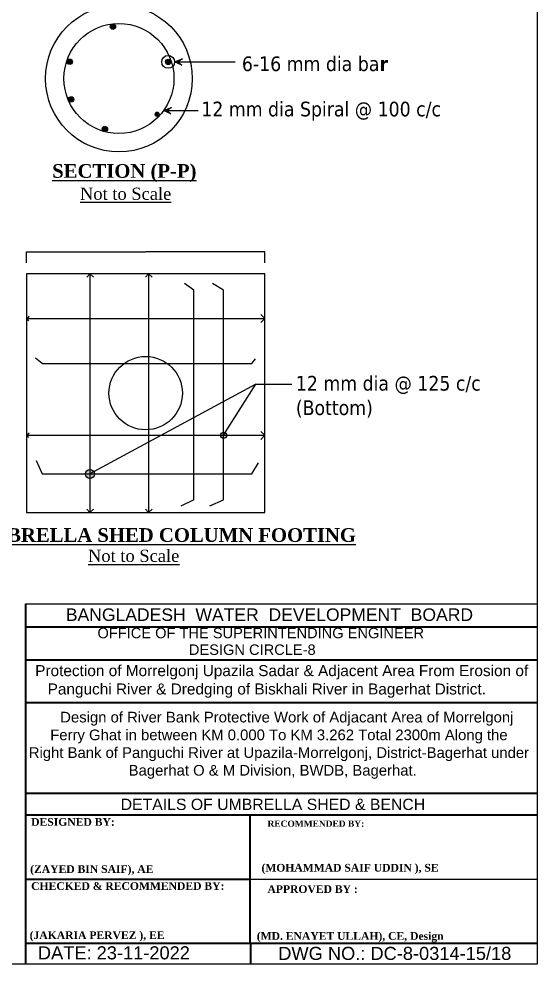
# Model space of a CAD drawing. Header units: inches. Extents: x 89000 to 1304432, y -10828 to 220529.
# Drawn here: x 827067 to 831305, y 74617 to 82345 of the extents above; entities that cross this region are included whole.
import ezdxf
from ezdxf.enums import TextEntityAlignment as Align

# ---------------------------------------------------------------- set-up
doc = ezdxf.new("R2010")
doc.units = ezdxf.units.IN
doc.header["$LTSCALE"] = 7
doc.header["$MEASUREMENT"] = 0
doc.layers.add('LINE', color=7, linetype='Continuous')
doc.layers.add('sheet', color=1, linetype='Continuous', lineweight=15)
doc.styles.add('dim', font='isocp.shx')
doc.styles.add('Kazi_T_H', font='timesbd.ttf')
doc.styles.get("Standard").update_dxf_attribs({"font": 'arial.ttf'})
doc.dimstyles.new('STANDARD$0', dxfattribs={"dimscale": 0, "dimtxt": 8, "dimasz": 8, "dimexe": 4, "dimexo": 0, "dimgap": 2, "dimtad": 1, "dimdec": 0, "dimzin": 0, "dimdsep": 46, "dimtxsty": 'dim', "dimblk": 'DOTSMALL', "dimcen": 1, "dimclrd": 6, "dimclre": 6, "dimclrt": 256, "dimadec": 0, "dimazin": 0, "dimtfac": 1, "dimtdec": 0, "dimtix": 1, "dimtofl": 0, "dimtmove": 1, "dimatfit": 3, "dimldrblk": 'DOTSMALL', "dimfxl": 6, "dimtolj": 1, "dimtzin": 0, "dimarcsym": 0})

# ---------------------------------------------------------------- blocks, each defined once
blk = doc.blocks.new('*D239')
at = {"layer": 'Defpoints', "color": 0, "transparency": 16777216}
for p in [(829079, 80440.6), (827129, 80350.5), (829079, 80350.5)]:
    blk.add_point(p, dxfattribs=at)
at = {"layer": 'sheet', "color": 0, "lineweight": -2, "transparency": 16777216}
for p, q in [((827129, 80350.7), (827129, 80440.9)), ((827129.8, 80440.6), (828102.1, 80440.6)), ((829078.2, 80440.6), (828105.9, 80440.6)), ((829079, 80350.7), (829079, 80440.9))]:
    blk.add_line(p, q, dxfattribs=at)
at = {"layer": 'sheet', "color": 0, "transparency": 16777216}
for points in [[(827129.8, 80440.7), (827129.8, 80440.4), (827129, 80440.6)], [(829078.2, 80440.7), (829078.2, 80440.4), (829079, 80440.6)]]:
    blk.add_solid(points, dxfattribs=at)
at = {"layer": 'sheet', "color": 0, "lineweight": -3, "transparency": 16777216, "insert": (828104, 80440.6), "char_height": 0.5, "attachment_point": 5}
blk.add_mtext('\\A1;{\\H2.5x;1200}', dxfattribs=at)

msp = doc.modelspace()

# ---------------------------------------------------------------- hatches: boundary and pattern name
at = {"layer": 'sheet', "lineweight": -3}
h = msp.add_hatch(color=0, dxfattribs=at)
h.paths.add_polyline_path([(827836.25304, 82281.17471), (827814.27238, 82281.17471, 0.4142135624), (827836.25304, 82259.19405)])
h.paths.add_polyline_path([(827836.25304, 82303.15538, 0.4142135624), (827814.27238, 82281.17471), (827836.25304, 82281.17471)])
h.paths.add_polyline_path([(827836.25304, 82303.15538), (827836.25304, 82281.17471), (827858.23371, 82281.17471, 0.4142135624)])
h.paths.add_polyline_path([(827858.23371, 82281.17471), (827836.25304, 82281.17471), (827836.25304, 82259.19405, 0.4142135624)])
h = msp.add_hatch(color=0, dxfattribs=at)
h.paths.add_polyline_path([(827482.93411, 81994.20668), (827460.95345, 81994.20668, 0.4142135624), (827482.93411, 81972.22601)])
h.paths.add_polyline_path([(827482.93411, 82016.18734, 0.4142135624), (827460.95345, 81994.20668), (827482.93411, 81994.20668)])
h.paths.add_polyline_path([(827482.93411, 82016.18734), (827482.93411, 81994.20668), (827504.91478, 81994.20668, 0.4142135624)])
h.paths.add_polyline_path([(827504.91478, 81994.20668), (827482.93411, 81994.20668), (827482.93411, 81972.22601, 0.4142135624)])
h = msp.add_hatch(color=0, dxfattribs=at)
h.paths.add_polyline_path([(828287.84656, 81993.3401), (828265.86589, 81993.3401, 0.4142135624), (828287.84656, 81971.35943)])
h.paths.add_polyline_path([(828287.84656, 82015.32076, 0.4142135624), (828265.86589, 81993.3401), (828287.84656, 81993.3401)])
h.paths.add_polyline_path([(828287.84656, 82015.32076), (828287.84656, 81993.3401), (828309.82722, 81993.3401, 0.4142135624)])
h.paths.add_polyline_path([(828309.82722, 81993.3401), (828287.84656, 81993.3401), (828287.84656, 81971.35943, 0.4142135624)])
h = msp.add_hatch(color=0, dxfattribs=at)
h.paths.add_polyline_path([(827493.70704, 81686.13355), (827471.72637, 81686.13355, 0.4142135624), (827493.70704, 81664.15289)])
h.paths.add_polyline_path([(827493.70704, 81708.11422, 0.4142135624), (827471.72637, 81686.13355), (827493.70704, 81686.13355)])
h.paths.add_polyline_path([(827493.70704, 81708.11422), (827493.70704, 81686.13355), (827515.6877, 81686.13355, 0.4142135624)])
h.paths.add_polyline_path([(827515.6877, 81686.13355), (827493.70704, 81686.13355), (827493.70704, 81664.15289, 0.4142135624)])
h = msp.add_hatch(color=0, dxfattribs=at)
h.paths.add_polyline_path([(828197.71703, 81565.04816), (828175.73637, 81565.04816, 0.4142135624), (828197.71703, 81543.06749)])
h.paths.add_polyline_path([(828197.71703, 81587.02882, 0.4142135624), (828175.73637, 81565.04816), (828197.71703, 81565.04816)])
h.paths.add_polyline_path([(828197.71703, 81587.02882), (828197.71703, 81565.04816), (828219.6977, 81565.04816, 0.4142135624)])
h.paths.add_polyline_path([(828219.6977, 81565.04816), (828197.71703, 81565.04816), (828197.71703, 81543.06749, 0.4142135624)])
h = msp.add_hatch(color=0, dxfattribs=at)
h.paths.add_polyline_path([(827770.50498, 81445.04506), (827748.52432, 81445.04506, 0.4142135624), (827770.50498, 81423.06439)])
h.paths.add_polyline_path([(827770.50498, 81467.02572, 0.4142135624), (827748.52432, 81445.04506), (827770.50498, 81445.04506)])
h.paths.add_polyline_path([(827770.50498, 81467.02572), (827770.50498, 81445.04506), (827792.48565, 81445.04506, 0.4142135624)])
h.paths.add_polyline_path([(827792.48565, 81445.04506), (827770.50498, 81445.04506), (827770.50498, 81423.06439, 0.4142135624)])
h = msp.add_hatch(color=0, dxfattribs=at)
h.paths.add_polyline_path([(827679.95695, 78641.90702, 0.2754561333), (827647.55626, 78661.22254), (827647.55626, 78624.38963)])
h.paths.add_polyline_path([(827679.95695, 78641.90702), (827647.55626, 78624.38963), (827684.38918, 78624.38963, 0.1245469165)])
h.paths.add_polyline_path([(827684.38918, 78624.38963), (827647.55626, 78624.38963), (827647.55626, 78587.55671, 0.4142135624)])
h.paths.add_polyline_path([(827647.55626, 78624.38963), (827610.72335, 78624.38963, 0.4142135624), (827647.55626, 78587.55671)])
h.paths.add_polyline_path([(827647.55626, 78661.22254, 0.4142135624), (827610.72335, 78624.38963), (827647.55626, 78624.38963)])
h.paths.add_polyline_path([(828754.15122, 78961.65364), (828740.87383, 78940.67786), (828765.69866, 78940.67786, 0.2570668413)])
h.paths.add_polyline_path([(828754.15122, 78961.65364, 0.1420239315), (828740.87383, 78965.50269), (828740.87383, 78940.67786)])
h.paths.add_polyline_path([(828740.87383, 78965.50269, 0.4142135624), (828716.04901, 78940.67786), (828740.87383, 78940.67786)])
h.paths.add_polyline_path([(828740.87383, 78940.67786), (828716.04901, 78940.67786, 0.4142135624), (828740.87383, 78915.85303)])
h.paths.add_polyline_path([(828765.69866, 78940.67786), (828740.87383, 78940.67786), (828740.87383, 78915.85303, 0.4142135624)])

# ---------------------------------------------------------------- linework, layer by layer
at = {"color": 0, "lineweight": -3, "ltscale": 0.2}
for p, q in [((828497.24068, 80126.47223), (828420.11712, 80180.28527)), ((827256.87381, 79526.14765), (827202.59178, 79570.02797)), ((828970.75864, 79526.14765), (829001.49297, 79565.73691)), ((828497.24068, 78412.5874), (828390.32588, 78361.97737))]:
    msp.add_line(p, q, dxfattribs=at)
at = {"color": 0, "linetype": 'Continuous', "lineweight": -3, "ltscale": 0.5}
for p, q in [((827120.43874, 77562.29301), (831304.9445, 77562.29301)), ((828958.41949, 75311.75942), (831304.9445, 75311.75942))]:
    msp.add_line(p, q, dxfattribs=at)
at = {"color": 7, "lineweight": 5, "ltscale": 0.2, "true_color": 0xffffff}
for p in [(831304.9445, 74787.6682), (827120.43874, 74616.89061)]:
    msp.add_line(p, (831304.9445, 74616.89061), dxfattribs=at)
msp.add_lwpolyline([(831304.9445, 74616.89061), (814033.44995, 74616.89061), (814033.44995, 86598.61941), (831304.9445, 86598.61941)], close=True)
at = {"layer": 'LINE', "color": 0, "linetype": 'ByBlock', "lineweight": 40, "ltscale": 0.5}
for p, q in [((827120.43874, 77562.29301), (827120.43874, 74616.89061)), ((831304.9445, 77372.19581), (827120.20593, 77372.19581)), ((831304.9445, 77102.76166), (827120.20593, 77102.76166)), ((831304.9445, 76753.73829), (827120.20593, 76753.73829)), ((831304.9445, 76012.63378), (827120.43874, 76012.63378)), ((831304.9445, 75835.85064), (827120.43874, 75835.85064)), ((828958.41949, 74787.6682), (828958.41949, 75835.85064)), ((827120.43874, 75311.75942), (828958.41949, 75311.75942)), ((827120.43874, 74787.6682), (831304.9445, 74787.6682)), ((828964.67423, 74616.89061), (828964.67423, 74787.6682))]:
    msp.add_line(p, q, dxfattribs=at)
at = {"layer": 'sheet', "color": 0, "lineweight": -3}
for p, q in [((828340.33414, 81993.3401), (828836.76247, 81993.3401)), ((828250.77479, 81594.82427), (828534.0455, 81594.82427)), ((829078.97695, 80259.89869), (827128.97695, 80259.89869)), ((827128.97695, 80259.89869), (827128.97695, 78309.89869)), ((827647.55626, 80259.89869), (827623.5984, 80233.15679)), ((827647.55626, 80259.89869), (827647.55626, 78309.89869)), ((827647.55626, 80259.89869), (827677.39075, 80232.5018)), ((828126.49295, 80259.89869), (828102.53508, 80233.15679)), ((828126.49295, 80259.89869), (828126.49295, 78309.89869)), ((828126.49295, 80259.89869), (828156.32744, 80232.5018)), ((829078.97695, 78309.89869), (829078.97695, 80259.89869)), ((827128.97695, 79895.3431), (827150.78798, 79914.88344)), ((829078.97695, 79895.3431), (829047.03829, 79926.89161)), ((827128.97695, 79895.3431), (829078.97695, 79895.3431)), ((827128.97695, 79895.3431), (827146.65587, 79876.09122)), ((829078.97695, 79895.3431), (829045.04845, 79861.82906)), ((827128.97695, 78940.67786), (827150.78798, 78960.21819)), ((827128.97695, 78940.67786), (829078.97695, 78940.67786)), ((827128.97695, 78940.67786), (827146.65587, 78921.42598)), ((829078.97695, 78940.67786), (829045.04845, 78907.16381)), ((829078.97695, 78940.67786), (829047.03829, 78972.22637)), ((827128.97695, 78309.89869), (829078.97695, 78309.89869)), ((827647.55626, 78309.89869), (827623.5984, 78336.64058)), ((827647.55626, 78309.89869), (827677.39075, 78337.29557)), ((828126.49295, 78309.89869), (828102.53508, 78336.64058)), ((828126.49295, 78309.89869), (828156.32744, 78337.29557))]:
    msp.add_line(p, q, dxfattribs=at)
for points in [[(828399.60049, 81965.83807), (828340.33414, 81993.3401), (828404.50824, 82019.04244), (828366.88353, 81993.3401), (828399.60049, 81965.83807)], [(828310.04114, 81567.32225), (828250.77479, 81594.82427), (828314.9489, 81620.52662), (828277.32418, 81594.82427), (828310.04114, 81567.32225)], [(828629.99554, 78363.2465), (828740.87383, 78412.5874), (828740.87383, 80126.47223), (828649.14444, 80182.49201)], [(828497.24068, 78412.5874), (828497.24068, 78412.5874), (828497.24068, 80126.47223), (828497.24068, 80126.47223)], [(827256.87381, 79526.14765), (827256.87381, 79526.14765), (828970.75864, 79526.14765), (828970.75864, 79526.14765)], [(828740.87383, 78940.67786), (829005.32919, 79358.46789), (827647.55626, 78624.38963)], [(829005.32919, 79358.46789), (829298.16664, 79358.46789)], [(827207.53291, 78735.26792), (827256.87381, 78624.38963), (828970.75864, 78624.38963), (829026.77842, 78716.11902)]]:
    msp.add_lwpolyline(points, dxfattribs=at)
for centre, radius in [((827885.21645, 81857.24969), 600), ((827885.21645, 81857.24969), 450), ((827836.25304, 82281.17471), 21.98067), ((827482.93411, 81994.20668), 21.98067), ((828287.84656, 81993.3401), 52.48758), ((828287.84656, 81993.3401), 21.98067), ((827493.70704, 81686.13355), 21.98067), ((827770.50498, 81445.04506), 21.98067), ((828740.87383, 78940.67786), 24.82483), ((827647.55626, 78624.38963), 36.83292)]:
    msp.add_circle(centre, radius, dxfattribs=at)
at = {"layer": 'sheet', "color": 0, "lineweight": -3, "ltscale": 2}
msp.add_circle((828103.97695, 79284.89869), 300, dxfattribs=at)

# ---------------------------------------------------------------- texts
at = {"layer": 'LINE', "color": 0, "linetype": 'ByBlock', "lineweight": 40, "ltscale": 0.5}
for s, height, p in [('BANGLADESH  WATER  DEVELOPMENT  BOARD', 102.6382634, (829116.24642, 77422.44824)), ('OFFICE OF THE SUPERINTENDING ENGINEER', 85.6069305, (829045.00001, 77281.08612)), ('DESIGN CIRCLE-8', 85.6069305, (828975.73411, 77144.80974)), ('DETAILS OF UMBRELLA SHED & BENCH', 92.455485, (829144.48748, 75876.70283))]:
    msp.add_text(s, height=height, dxfattribs=at).set_placement(p, align=Align.CENTER)
at = {"layer": 'LINE', "color": 0, "linetype": 'ByBlock', "lineweight": 40, "ltscale": 0.5, "style": 'Kazi_T_H'}
for s, height, p in [('DESIGNED BY:', 62.8909464, (827167.26104, 75747.80331)), ('RECOMMENDED BY:', 51.0831712, (829100.38544, 75739.57606)), ('(ZAYED BIN SAIF), AE', 62.8909464, (827159.20871, 75362.48085)), ('(MOHAMMAD SAIF UDDIN ), SE', 62.8909464, (829050.81486, 75373.28192)), ('CHECKED & RECOMMENDED BY:', 62.8909464, (827167.26104, 75223.71209)), ('APPROVED BY :', 62.8909464, (829099.63261, 75198.59333)), ('(JAKARIA PERVEZ ), EE', 62.8909464, (827155.20815, 74821.93532)), ('(MD. ENAYET ULLAH), CE, Design ', 62.8909464, (829012.61382, 74815.35127))]:
    msp.add_text(s, height=height, dxfattribs=at).set_placement(p)
at = {"layer": 'LINE', "color": 0, "linetype": 'ByBlock', "lineweight": 40, "ltscale": 0.5}
for s, p in [('DATE: 23-11-2022', (827222.5998, 74655.60683)), ('DWG NO.: DC-8-0314-15/18', (829188.44828, 74650.96009))]:
    msp.add_text(s, height=106.7359923, dxfattribs=at).set_placement(p)
at = {"layer": 'LINE', "color": 0, "linetype": 'ByBlock', "lineweight": 40, "ltscale": 0.5, "insert": (828814.86839, 77061.23893), "char_height": 90, "width": 5000.6931525, "attachment_point": 2}
msp.add_mtext('                       Protection of Morrelgonj Upazila Sadar & Adjacent Area From Erosion of      \\P                Panguchi River & Dredging of Biskhali River in Bagerhat District.', dxfattribs=at)
at = {"layer": 'LINE', "color": 0, "linetype": 'ByBlock', "lineweight": -3, "ltscale": 0.5, "insert": (828940.575, 76679.57485), "char_height": 102.3001345, "width": 5014.256116, "attachment_point": 2}
msp.add_mtext('                {\\H0.85x;Design of River Bank Protective Work of Adjacant Area of Morrelgonj \\P               Ferry Ghat in between KM 0.000 To KM 3.262 Total 2300m Along the\\P               Right Bank of Panguchi River at Upazila-Morrelgonj, District-Bagerhat under \\P            Bagerhat O & M Division, BWDB, Bagerhat.}', dxfattribs=at)
at = {"layer": 'sheet', "color": 0, "lineweight": -3, "char_height": 120, "attachment_point": 1}
for s, insert in [('{\\fTahoma|b0|i0|c0|p34;6-16 mm dia ba\\fTahoma|b1|i0|c0|p34;r}', (828890.91482, 82037.79532)), ('{\\fTahoma|b0|i0|c0|p34;12 mm dia Spiral @ 100 c/c}', (828558.99796, 81667.83442)), ('{\\fTahoma|b0|i0|c0|p34;12 mm dia @ 125 c/c\\P(Bottom)}', (829332.23577, 79425.84403))]:
    msp.add_mtext(s, dxfattribs=dict(at, insert=insert))
at = {"layer": 'sheet', "color": 0, "lineweight": -3, "attachment_point": 1}
for s, insert, char_height, width in [('{\\fTimes New Roman|b1|i0|c0|p18;\\LSECTION (P-P)}', (827339.69079, 81157.58086), 112, 569466.8486719), ('{\\fTahoma|b0|i0|c0|p34;\\P\\fTimes New Roman|b0|i0|c0|p18;\\H0.4319x;               \\LNot to Scale}', (827000.71925, 81351.31411), 231.5167312, 854200.2730078), ('{\\fTimes New Roman|b1|i0|c0|p18;\\LPLAN OF UMBRELLA SHED COLUMN FOOTING}', (825909.3272, 78181.08205), 112, 569466.8486719), ('{\\fTahoma|b0|i0|c0|p34;\\P\\fTimes New Roman|b0|i0|c0|p18;\\H0.4319x;               \\LNot to Scale}', (827066.28454, 78391.11465), 231.5167312, 854200.2730078)]:
    msp.add_mtext(s, dxfattribs=dict(at, insert=insert, char_height=char_height, width=width))

# ---------------------------------------------------------------- dimensions: what is measured, and where the dimension line sits
at = {"layer": 'sheet', "color": 0, "lineweight": -3}
dim = msp.add_linear_dim(base=(829078.97695, 80440.55321), p1=(827128.97695, 80350.51745), p2=(829078.97695, 80350.51745), text='{\\H2.5x;1200}', dimstyle='STANDARD$0', override={"dimscale": 1, "dimtxt": 0.5, "dimasz": 0.8, "dimexe": 0.364, "dimexo": 0.219, "dimgap": 0.09, "dimtad": 0, "dimlfac": 1000, "dimlunit": 2, "dimtxsty": 'Standard', "dimcen": 0.09, "dimclrd": 0, "dimclre": 0, "dimclrt": 0, "dimtix": 0, "dimtmove": 0, "dimfxl": 0.12}, dxfattribs=at)
dim.commit()
dim.dimension.update_dxf_attribs({"geometry": '*D239', "text_midpoint": (828103.97695, 80440.55321)})

doc.saveas('drawing.dxf')
